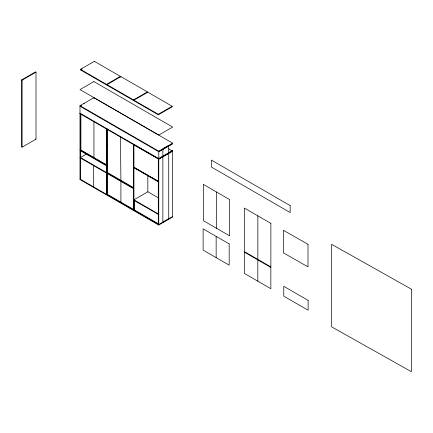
<?xml version="1.0" encoding="UTF-8"?>
<svg xmlns="http://www.w3.org/2000/svg" width="433" height="433" viewBox="0 0 433 433"><rect width="100%" height="100%" fill="white"/><g stroke="black" fill="none" stroke-linecap="round" stroke-linejoin="round"><path stroke-width="0.65" d="M158.754 158.646L172.643 150.624L172.643 217.025L158.754 225.046L79.997 179.576L79.997 105.701L93.885 97.679L172.67 143.166L172.67 143.696L158.781 151.712L79.997 106.231L81.729 105.23M80.451 179.311L80.451 113.841L79.991 113.576M80.451 150.251L80.911 149.986L80.911 114.377M133.369 209.334L107.427 194.352L106.967 194.617L106.967 129.153L106.507 128.888L106.507 194.352M172.643 150.624L158.781 158.662L79.997 113.175M21.65 79.894L35.538 71.873L35.999 72.138L35.999 139.161L22.11 147.182L21.65 146.917L21.65 79.894L22.11 80.159L35.999 72.138M147.372 92.424L147.372 91.893L120.856 76.587L106.507 84.917L80.451 69.875L80.451 69.345L94.345 61.329L120.396 76.37L120.396 76.901M80.451 69.875L82.189 68.874M80.451 69.345L106.507 84.392L120.396 76.37M80.451 113.966L80.911 113.7M93.479 121.489L93.939 121.224L93.939 157.509L93.479 157.774M172.182 106.269L158.294 114.29L133.938 100.229L133.938 100.754L158.294 114.815L172.182 106.799L172.182 106.269L147.832 92.207L133.478 100.445L106.967 85.139L106.967 84.608L133.478 99.915L147.372 91.893M86.817 153.834L80.451 157.509L106.507 172.55M133.369 187.532L107.427 172.55L106.967 172.816L133.478 188.122M158.754 225.046L158.781 151.187L172.67 143.166M158.781 151.712L172.67 143.696M168.702 152.768L172.177 150.76L172.637 151.025L158.743 159.046L158.289 158.781L158.289 224.245L158.743 223.98L134.398 209.924L133.938 210.189L133.938 144.725L133.478 144.46L133.478 209.924L133.938 209.659M120.45 202.406L120.91 202.141L120.91 181.53M158.846 198.157L147.832 191.797L133.938 199.819L158.289 213.875M158.743 214.14L158.289 214.405L133.938 200.349M172.643 216.495L158.743 224.511L79.997 179.046M133.938 144.849L158.559 158.868L158.565 181.984L134.208 167.923L134.208 167.392L158.559 181.449L133.938 167.43M168.697 148.876L172.637 151.149L158.754 159.176L79.997 113.706M79.997 105.701L158.781 151.187M80.911 149.986L107.427 165.292M79.997 149.986L106.967 165.558M80.451 150.781L106.507 165.823M79.997 157.774L133.478 188.653M35.538 138.896L35.999 139.161M120.45 137.061L120.91 180.339M106.507 129.012L106.734 147.02M257.846 215.856L257.846 259.399M257.824 259.914L257.824 281.185M216.608 192.046L216.608 228.332M216.148 236.38L216.148 257.657M158.294 114.29L158.294 114.815M147.832 175.04L147.832 191.797M134.398 200.084L134.398 209.924M133.478 99.915L133.478 100.445M120.856 76.587L120.856 77.117M107.427 129.012L107.427 172.55M107.427 173.747L107.427 194.352M106.507 84.392L106.507 84.917M94.345 61.329L94.345 61.854M93.885 97.679L93.885 98.21M93.479 165.558L93.479 186.834M84.04 103.363L84.04 103.893M22.11 80.159L22.11 147.182M162.868 156.291L162.857 222.161L168.718 218.762L168.724 145.423L162.868 148.817L162.868 156.291M203.58 184.523L203.58 220.808L229.636 235.85L229.636 199.57L203.58 184.523M93.885 81.577L79.997 89.599L158.781 135.085L172.67 127.064L93.885 81.577M411.35 289.141L331.559 244.272L331.559 326.807L411.35 371.671L411.35 289.141M307.993 244.288L283.371 230.269L283.371 252.845L307.993 266.869L307.993 244.288M290.159 205.578L211.374 160.091L211.374 167.035L290.159 212.522L290.159 205.578M270.874 223.379L244.364 208.073L244.364 251.611L270.874 266.917L270.874 223.379M270.847 267.432L244.336 252.125L244.336 273.396L270.847 288.703L270.847 267.432M229.176 243.903L203.12 228.862L203.12 250.133L229.176 265.175L229.176 243.903M308.117 300.378L283.767 286.321L283.767 296.167L308.117 310.223L308.117 300.378"/></g></svg>
